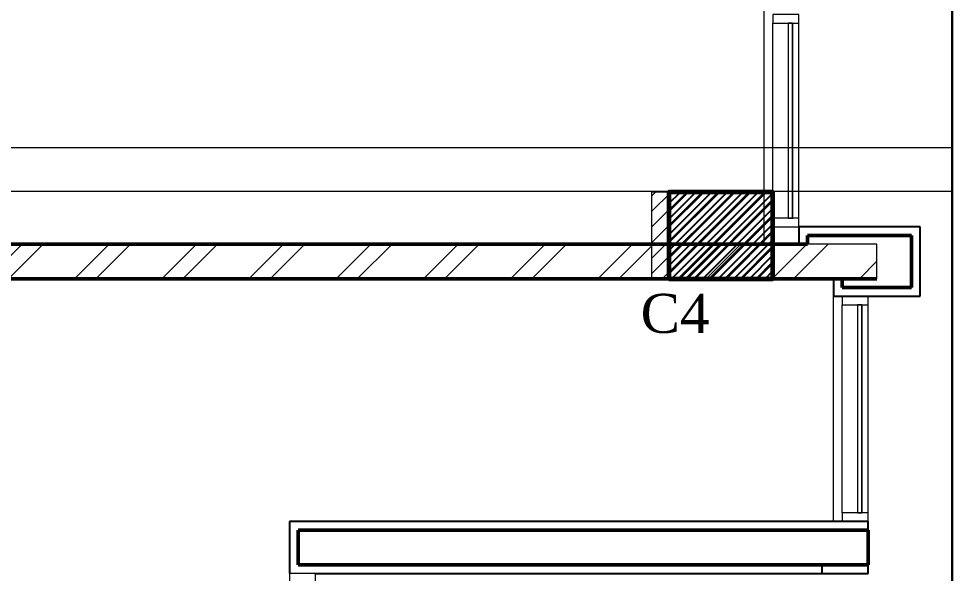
# Model space of a CAD drawing. Header units: millimetres. Extents: x -967280 to 3852, y 2833 to 1955156.
# Drawn here: x -918795 to -913411, y 642616 to 645816 of the extents above; entities that cross this region are included whole.
import ezdxf
from ezdxf.enums import TextEntityAlignment as Align

# ---------------------------------------------------------------- set-up
doc = ezdxf.new("R2010")
doc.units = ezdxf.units.MM
doc.header["$LTSCALE"] = 1000
doc.linetypes.add('HRZN_Line-Ptrn-Sold', pattern=[9144001.0, 9144000.0, -1])
for name, color, linetype, lineweight in [('A-COLS', 8, 'HRZN_Line-Ptrn-Sold', 18), ('A-DIM', 7, 'Continuous', 13), ('A-ELEV', 1, 'HRZN_Line-Ptrn-Sold', 13), ('A-FLOR-PATT', 1, 'Continuous', 13), ('A-TONE', 40, 'HRZN_Line-Ptrn-Sold', 35), ('A-WALL', 8, 'HRZN_Line-Ptrn-Sold', 50), ('A-WIN', 4, 'Continuous', 13), ('S - column', 6, 'Continuous', 60)]:
    doc.layers.add(name, color=color, linetype=linetype, lineweight=lineweight)
doc.layers.add('ARCH', color=8, linetype='Continuous')
doc.layers.add('S - col hach', color=1, linetype='Continuous')
doc.styles.add('ASD', font='times.ttf')

# ---------------------------------------------------------------- blocks, each defined once
blk = doc.blocks.new('Glazed Panel - Glazed Panel-3881570-GROUND FLOOR FFL_1_')
at = {"layer": 'A-WIN', "lineweight": 18}
for p, q in [((-600, 38.1), (600, 38.1)), ((600, 38.1), (-600, 38.1)), ((-600, 38.1), (-600, 12.7)), ((-600, 12.7), (600, 12.7)), ((600, 12.7), (600, 38.1))]:
    blk.add_line(p, q, dxfattribs=at)
blk = doc.blocks.new('Rectangular Mullion - DAE_Mlon-rect-Gnrc-3640763-GROUND FLOOR FFL_1_')
at = {"layer": 'A-ELEV', "linetype": 'Continuous'}
for p, q in [((46150, 15900), (46150, 16850)), ((46300, 15900), (46300, 16850))]:
    blk.add_line(p, q, dxfattribs=at)
blk = doc.blocks.new('Rectangular Mullion - DAE_Mlon-rect-Gnrc-3881345-GROUND FLOOR FFL_1_')
at = {"layer": 'A-WIN', "lineweight": 18}
for p, q in [((-50, 75), (0, 75)), ((-50, -75), (-50, 75)), ((0, 75), (0, -75)), ((0, -75), (-50, -75))]:
    blk.add_line(p, q, dxfattribs=at)
blk = doc.blocks.new('Glazed Panel - Glazed Panel-3881344-GROUND FLOOR FFL_1_')
at = {"layer": 'A-WIN', "lineweight": 18}
for p, q in [((-562.5, 38.1), (562.5, 38.1)), ((562.5, 38.1), (-562.5, 38.1)), ((-562.5, 38.1), (-562.5, 12.7)), ((-562.5, 12.7), (562.5, 12.7)), ((562.5, 12.7), (562.5, 38.1))]:
    blk.add_line(p, q, dxfattribs=at)
blk = doc.blocks.new('Rectangular Mullion - DAE_Mlon-rect-Gnrc-3642252-GROUND FLOOR FFL_1_')
at = {"layer": 'A-ELEV', "linetype": 'Continuous'}
for p, q in [((45750, 17350), (45750, 18475)), ((45900, 17350), (45900, 18475))]:
    blk.add_line(p, q, dxfattribs=at)
blk = doc.blocks.new('Rectangular Mullion - DAE_Mlon-rect-Gnrc-3881341-GROUND FLOOR FFL_1_')
at = {"layer": 'A-WIN', "lineweight": 18}
for p, q in [((-25, 75), (25, 75)), ((-25, -75), (-25, 75)), ((25, 75), (25, -75)), ((25, -75), (-25, -75))]:
    blk.add_line(p, q, dxfattribs=at)
blk = doc.blocks.new('Rectangular Mullion - DAE_Mlon-rect-Gnrc-3881349-GROUND FLOOR FFL_1_')
at = {"layer": 'A-WIN', "lineweight": 18}
for p, q in [((0, 75), (-50, 75)), ((-50, 75), (-50, -75)), ((0, -75), (0, 75)), ((-50, -75), (0, -75))]:
    blk.add_line(p, q, dxfattribs=at)
blk = doc.blocks.new('Rectangular Mullion - DAE_Mlon-rect-Gnrc-3625556-GROUND FLOOR FFL_1_')
at = {"layer": 'A-ELEV', "linetype": 'Continuous'}
for p, q in [((46150, 15650), (46150, 15900)), ((46300, 15650), (46300, 15900))]:
    blk.add_line(p, q, dxfattribs=at)
blk = doc.blocks.new('Rectangular Mullion - DAE_Mlon-rect-Gnrc-3846158-GROUND FLOOR FFL_1_')
at = {"layer": 'A-WIN', "lineweight": 18}
for p, q in [((0, 75), (-50, 75)), ((-50, 75), (-50, -75)), ((0, -75), (0, 75)), ((-50, -75), (0, -75))]:
    blk.add_line(p, q, dxfattribs=at)
blk = doc.blocks.new('A$Ca5ad4f3b')
at = {"layer": 'S - col hach'}
h = blk.add_hatch(dxfattribs=at)
h.set_pattern_fill('ANSI31', color=256, scale=10)
h.set_pattern_definition([(45, (-223648.726, -1236652.032), (-22.4506403, 22.4506403), [])])
h.paths.add_polyline_path([(46300, -9600), (46300, -9100), (45700, -9100), (45700, -9600), (45807.4, -9600)])
at = {"layer": 'S - column'}
blk.add_lwpolyline([(45700, -9600), (46300, -9600), (46300, -9100), (45700, -9100)], close=True, dxfattribs=at)
at = {"ltscale": 6, "style": 'ASD'}
blk.add_text('C4', height=225, dxfattribs=at).set_placement((45736.2, -9800), align=Align.MIDDLE_CENTER)
blk = doc.blocks.new('A$C1e5dc022')
at = {"layer": 'A-COLS'}
h = blk.add_hatch(dxfattribs=at)
h.set_pattern_fill('ANSI31', color=4, scale=20, angle=180)
h.set_pattern_definition([(225, (-217548.726, -1233776.03), (44.9012806, -44.9012806), [])])
h.paths.add_polyline_path([(52400, -18800), (52400, -18300), (51700, -18300), (51700, -18800), (51907.4, -18800)])
at = {"layer": 'A-TONE', "linetype": 'Continuous', "lineweight": 13}
h = blk.add_hatch(dxfattribs=at)
h.set_pattern_fill('FP_1', color=4, style=0, pattern_type=2)
h.set_pattern_definition([(45, (6650, -35800), (-251.4472, 251.4472), []), (45, (6650, -35419), (-251.4472, 251.4472), [])])
h.paths.add_polyline_path([(46400, -18800), (53000, -18800), (53000, -18600), (46400, -18600), (46400, -18788)])
h.paths.add_polyline_path([(45400, -18800), (45400, -18600), (45200, -18600), (45200, -18800), (45399.2, -18800)])
at = {"layer": 'A-COLS', "color": 4}
blk.add_lwpolyline([(51700, -18800), (52400, -18800), (52400, -18300), (51700, -18300)], close=True, dxfattribs=at)
at = {"layer": 'A-DIM', "color": 4}
for p, q in [((53435, -18044.7), (6000, -18044.7)), ((53435, -18294.7), (53435, -18044.7)), ((6000, -18294.7), (53435, -18294.7))]:
    blk.add_line(p, q, dxfattribs=at)
at = {"layer": 'A-ELEV', "color": 4}
for p, q in [((52350, -18600), (52350, -16100)), ((52750, -20200), (52750, -18900))]:
    blk.add_line(p, q, dxfattribs=at)
at = {"layer": 'A-FLOR-PATT', "color": 4, "lineweight": 30}
blk.add_line((53435, -45000), (53435, 0), dxfattribs=at)
at = {"layer": 'A-WALL', "color": 4, "lineweight": 25}
for p, q in [((53250, -18500), (52550, -18500)), ((52550, -18500), (52550, -18600)), ((53200, -18500), (53000, -18500)), ((53250, -18850), (53250, -18500)), ((52550, -18600), (52600, -18600)), ((52800, -18800), (52750, -18800)), ((52750, -18800), (52750, -18900)), ((53250, -18900), (53250, -18850)), ((52750, -18900), (53250, -18900)), ((52950, -20200), (49613, -20200)), ((49613, -20200), (49613, -20500)), ((52950, -20500), (52950, -20200)), ((52684, -20500), (52684, -20450)), ((49763, -20500), (52950, -20500))]:
    blk.add_line(p, q, dxfattribs=at)
at = {"layer": 'A-WALL', "color": 4}
for p, q in [((53200, -18550), (52600, -18550)), ((52600, -18600), (52600, -18550)), ((53200, -18850), (53200, -18550)), ((52600, -18600), (46400, -18600)), ((47000, -18800), (53000, -18800)), ((53000, -18800), (52800, -18800)), ((52800, -18800), (52800, -18850)), ((53200, -18850), (52800, -18850)), ((49663, -20250), (52950, -20250)), ((49663, -20250), (49663, -20450)), ((52950, -20450), (52950, -20250)), ((49663, -20450), (52950, -20450))]:
    blk.add_line(p, q, dxfattribs=at)
at = {"layer": 'A-WALL', "color": 4, "linetype": 'Continuous', "lineweight": 13}
for p, q in [((53000, -18600), (52600, -18600)), ((53000, -18800), (53000, -18600))]:
    blk.add_line(p, q, dxfattribs=at)
at = {"layer": 'A-DIM', "color": 4}
blk.add_blockref('A$Ca5ad4f3b', (6100, -9200), dxfattribs=at)
at = {"layer": 'A-ELEV', "color": 4, "linetype": 'Continuous', "extrusion": (0, 0, -1), "rotation": 270}
for name, p in [('Rectangular Mullion - DAE_Mlon-rect-Gnrc-3881341-GROUND FLOOR FFL_1_', (-52475, -17300)), ('Rectangular Mullion - DAE_Mlon-rect-Gnrc-3881345-GROUND FLOOR FFL_1_', (-52475, -18500)), ('Rectangular Mullion - DAE_Mlon-rect-Gnrc-3881345-GROUND FLOOR FFL_1_', (-52875, -20200))]:
    blk.add_blockref(name, p, dxfattribs=at)
at = {"layer": 'A-ELEV', "color": 4, "linetype": 'Continuous'}
for name in ['Rectangular Mullion - DAE_Mlon-rect-Gnrc-3642252-GROUND FLOOR FFL_1_', 'Rectangular Mullion - DAE_Mlon-rect-Gnrc-3640763-GROUND FLOOR FFL_1_', 'Rectangular Mullion - DAE_Mlon-rect-Gnrc-3625556-GROUND FLOOR FFL_1_']:
    blk.add_blockref(name, (6650, -35800), dxfattribs=at)
at = {"layer": 'A-ELEV', "color": 4, "linetype": 'Continuous', "rotation": 90}
for name, p in [('Rectangular Mullion - DAE_Mlon-rect-Gnrc-3881349-GROUND FLOOR FFL_1_', (52875, -18900)), ('Rectangular Mullion - DAE_Mlon-rect-Gnrc-3846158-GROUND FLOOR FFL_1_', (49688, -20500))]:
    blk.add_blockref(name, p, dxfattribs=at)
at = {"layer": 'A-WIN', "color": 4, "rotation": 270}
for name, p in [('Glazed Panel - Glazed Panel-3881344-GROUND FLOOR FFL_1_', (52475, -17887.5)), ('Glazed Panel - Glazed Panel-3881570-GROUND FLOOR FFL_1_', (52875, -19550))]:
    blk.add_blockref(name, p, dxfattribs=at)

msp = doc.modelspace()

# ---------------------------------------------------------------- block references
at = {"layer": 'ARCH', "lineweight": 106, "ltscale": 30}
msp.add_blockref('A$C1e5dc022', (-966846.1, 663116.2), dxfattribs=at)

doc.saveas('drawing.dxf')
